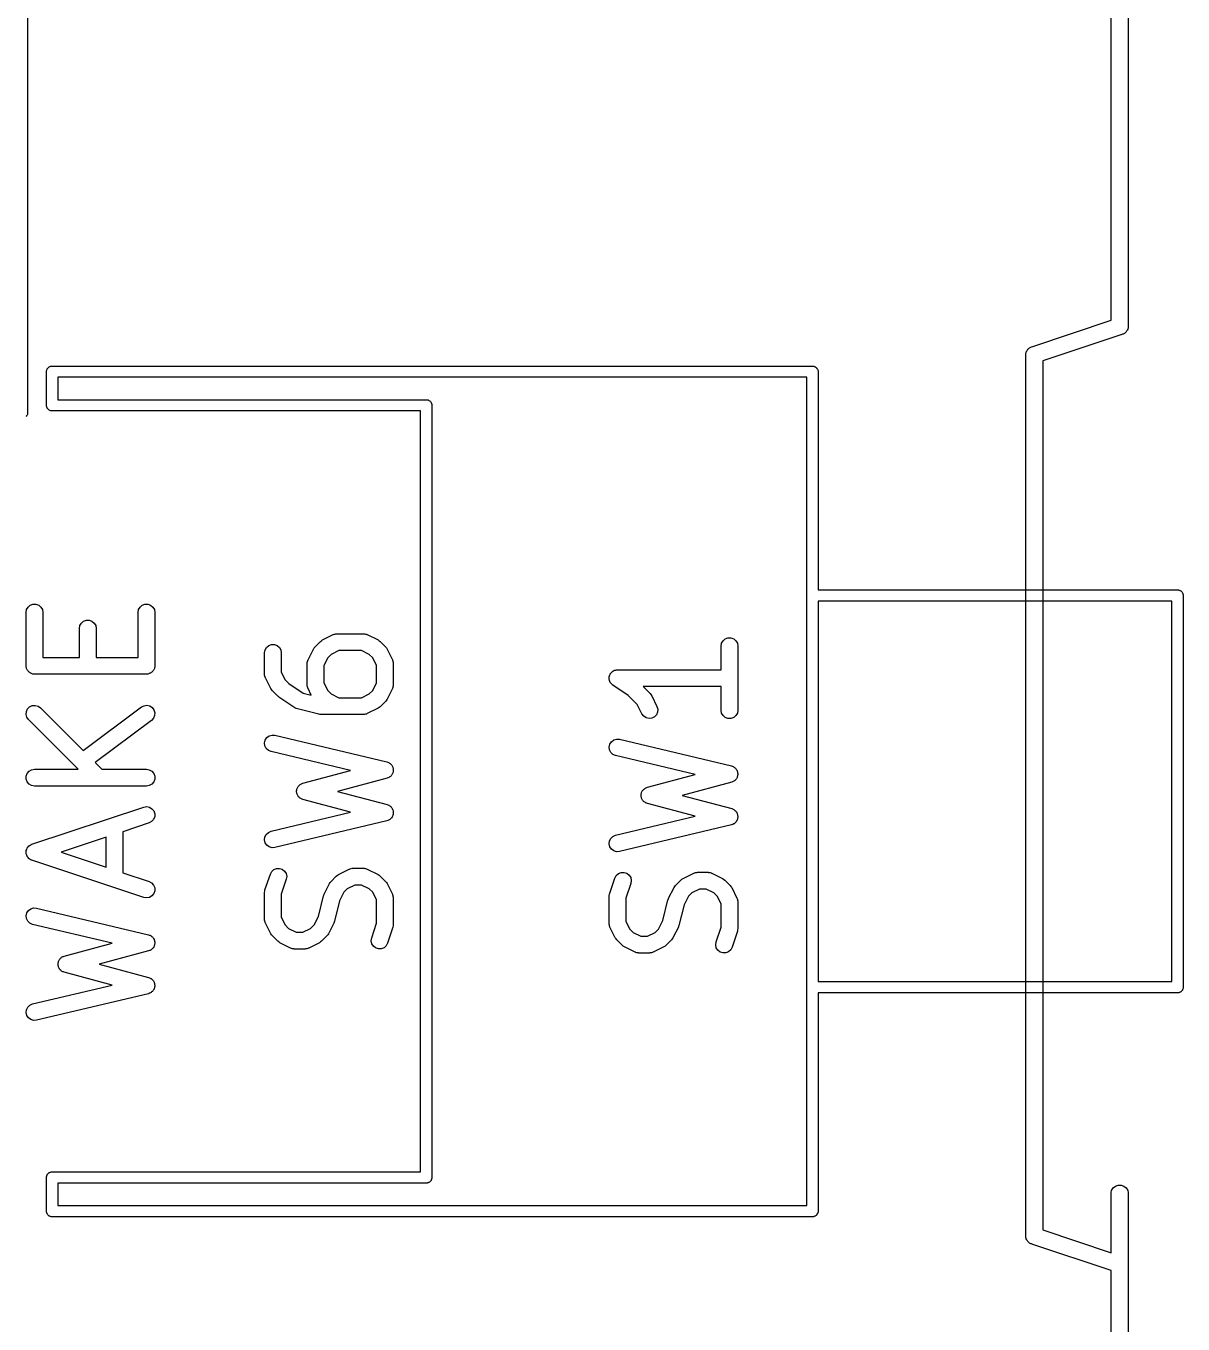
# Model space of a CAD drawing. Extents: x 51.7 to 146.1, y -97.1 to -36.3.
# Drawn here: x 133.11 to 143.44, y -56.54 to -44.94 of the extents above; entities that cross this region are included whole.
import ezdxf

# ---------------------------------------------------------------- set-up
doc = ezdxf.new("R2010")
doc.units = 0
doc.header["$MEASUREMENT"] = 0
doc.layers.add('BLACK', color=7, linetype='CONTINUOUS')

msp = doc.modelspace()

# ---------------------------------------------------------------- linework, layer by layer
at = {"layer": 'BLACK', "linetype": 'CONTINUOUS'}
for p, q in [((142.8, -47.5709), (142.8, -40.2639)), ((142.95, -40.2524), (142.95, -47.6128)), ((133.122, -41.5972), (133.122, -48.4048)), ((142.101, -47.804), (142.8, -47.5709)), ((142.936, -47.6691), (142.933, -47.674)), ((142.94, -47.6649), (142.936, -47.6691)), ((142.943, -47.6577), (142.94, -47.6649)), ((142.947, -47.651), (142.943, -47.6577)), ((142.948, -47.6455), (142.947, -47.651)), ((142.95, -47.6403), (142.948, -47.6455)), ((142.95, -47.6128), (142.95, -47.6138)), ((142.95, -47.6138), (142.95, -47.626)), ((142.95, -47.626), (142.95, -47.6316)), ((142.95, -47.6316), (142.95, -47.6326)), ((142.95, -47.6326), (142.95, -47.6403)), ((142.887, -47.7), (142.188, -47.9331)), ((142.888, -47.7), (142.887, -47.7)), ((142.9, -47.6958), (142.888, -47.7)), ((142.905, -47.6941), (142.9, -47.6958)), ((142.906, -47.6936), (142.905, -47.6941)), ((142.913, -47.691), (142.906, -47.6936)), ((142.917, -47.6873), (142.913, -47.691)), ((142.922, -47.6847), (142.917, -47.6873)), ((142.927, -47.6789), (142.922, -47.6847)), ((142.933, -47.674), (142.927, -47.6789)), ((142.038, -47.8637), (142.04, -47.8585)), ((142.038, -47.8714), (142.038, -47.8637)), ((142.038, -47.8724), (142.038, -47.8714)), ((142.038, -47.878), (142.038, -47.8724)), ((142.038, -47.8902), (142.038, -47.878)), ((142.038, -47.8912), (142.038, -47.8902)), ((142.038, -49.1424), (142.038, -47.8912)), ((142.04, -47.8585), (142.041, -47.853)), ((142.041, -47.853), (142.045, -47.8463)), ((142.045, -47.8463), (142.048, -47.8391)), ((142.048, -47.8391), (142.052, -47.8349)), ((142.052, -47.8349), (142.055, -47.83)), ((142.055, -47.83), (142.061, -47.8251)), ((142.061, -47.8251), (142.066, -47.8193)), ((142.066, -47.8193), (142.071, -47.8167)), ((142.071, -47.8167), (142.075, -47.813)), ((142.075, -47.813), (142.082, -47.8104)), ((142.082, -47.8104), (142.083, -47.8099)), ((142.083, -47.8099), (142.088, -47.8082)), ((142.088, -47.8082), (142.1, -47.804)), ((142.1, -47.804), (142.101, -47.804)), ((133.291, -48.0212), (133.293, -48.017)), ((133.293, -48.0126), (133.296, -48.0088)), ((133.293, -48.017), (133.293, -48.0126)), ((133.296, -48.0088), (133.297, -48.0046)), ((133.297, -48.0046), (133.3, -48.0012)), ((133.3, -48.0012), (133.302, -47.9974)), ((133.302, -47.9974), (133.306, -47.9945)), ((133.306, -47.9945), (133.308, -47.9911)), ((133.308, -47.9911), (133.312, -47.9889)), ((133.312, -47.9889), (133.316, -47.986)), ((133.316, -47.986), (133.32, -47.9845)), ((133.32, -47.9845), (133.324, -47.9823)), ((133.324, -47.9823), (133.328, -47.9815)), ((133.328, -47.9815), (133.332, -47.98)), ((133.332, -47.98), (140.14, -47.98)), ((140.14, -47.98), (140.144, -47.9815)), ((140.144, -47.9815), (140.148, -47.9823)), ((140.148, -47.9823), (140.152, -47.9845)), ((140.152, -47.9845), (140.156, -47.986)), ((140.156, -47.986), (140.16, -47.9889)), ((140.16, -47.9889), (140.164, -47.9911)), ((140.164, -47.9911), (140.166, -47.9945)), ((140.166, -47.9945), (140.17, -47.9974)), ((140.17, -47.9974), (140.172, -48.0012)), ((140.172, -48.0012), (140.175, -48.0046)), ((140.175, -48.0046), (140.176, -48.0088)), ((140.176, -48.0088), (140.179, -48.0126)), ((140.179, -48.0126), (140.179, -48.017)), ((140.179, -48.017), (140.181, -48.0212)), ((142.188, -47.9331), (142.188, -55.6989)), ((133.291, -48.0256), (133.291, -48.0212)), ((133.291, -48.3212), (133.291, -48.0256)), ((140.081, -48.08), (133.391, -48.08)), ((133.391, -48.08), (133.391, -48.28)), ((140.081, -53.5212), (140.081, -48.08)), ((140.181, -48.0212), (140.181, -49.98)), ((133.291, -48.3388), (133.291, -48.3212)), ((133.291, -48.3212), (133.291, -48.3212)), ((133.293, -48.343), (133.291, -48.3388)), ((133.293, -48.3474), (133.293, -48.343)), ((133.296, -48.3512), (133.293, -48.3474)), ((133.297, -48.3554), (133.296, -48.3512)), ((133.3, -48.3588), (133.297, -48.3554)), ((133.302, -48.3626), (133.3, -48.3588)), ((133.306, -48.3655), (133.302, -48.3626)), ((133.308, -48.3689), (133.306, -48.3655)), ((133.391, -48.28), (136.69, -48.28)), ((136.69, -48.28), (136.694, -48.2815)), ((136.694, -48.2815), (136.698, -48.2823)), ((136.698, -48.2823), (136.702, -48.2845)), ((136.702, -48.2845), (136.706, -48.286)), ((136.706, -48.286), (136.71, -48.2889)), ((136.71, -48.2889), (136.714, -48.2911)), ((136.714, -48.2911), (136.716, -48.2945)), ((136.716, -48.2945), (136.72, -48.2974)), ((136.72, -48.2974), (136.722, -48.3012)), ((136.722, -48.3012), (136.725, -48.3046)), ((136.725, -48.3046), (136.726, -48.3088)), ((136.726, -48.3088), (136.729, -48.3126)), ((136.729, -48.3126), (136.729, -48.317)), ((136.729, -48.317), (136.731, -48.3212)), ((136.731, -48.3212), (136.731, -55.2388)), ((133.111, -48.4286), (133.107, -48.4315)), ((133.113, -48.4248), (133.111, -48.4286)), ((133.116, -48.4214), (133.113, -48.4248)), ((133.117, -48.4172), (133.116, -48.4214)), ((133.12, -48.4134), (133.117, -48.4172)), ((133.122, -48.4048), (133.12, -48.409)), ((133.12, -48.409), (133.12, -48.4134)), ((133.312, -48.3711), (133.308, -48.3689)), ((133.316, -48.374), (133.312, -48.3711)), ((133.32, -48.3755), (133.316, -48.374)), ((133.324, -48.3777), (133.32, -48.3755)), ((133.328, -48.3785), (133.324, -48.3777)), ((133.332, -48.38), (133.328, -48.3785)), ((136.631, -48.38), (133.332, -48.38)), ((136.631, -55.18), (136.631, -48.38)), ((142.038, -54.4764), (142.038, -49.1424)), ((142.038, -49.1424), (142.038, -49.1424)), ((140.181, -49.98), (143.4, -49.98)), ((143.4, -49.98), (143.404, -49.9815)), ((143.404, -49.9815), (143.408, -49.9823)), ((143.408, -49.9823), (143.412, -49.9845)), ((143.412, -49.9845), (143.416, -49.986)), ((143.416, -49.986), (143.42, -49.9889)), ((143.42, -49.9889), (143.424, -49.9911)), ((140.181, -50.08), (140.181, -53.48)), ((143.341, -50.08), (140.181, -50.08)), ((143.341, -53.48), (143.341, -50.08)), ((143.424, -49.9911), (143.426, -49.9945)), ((143.426, -49.9945), (143.43, -49.9974)), ((143.43, -49.9974), (143.432, -50.0012)), ((143.432, -50.0012), (143.435, -50.0046)), ((143.435, -50.0046), (143.436, -50.0088)), ((143.436, -50.0088), (143.439, -50.0126)), ((143.439, -50.0126), (143.439, -50.017)), ((143.439, -50.017), (143.441, -50.0212)), ((143.441, -50.0212), (143.441, -53.5388)), ((133.108, -50.1811), (133.113, -50.1554)), ((133.108, -50.6573), (133.108, -50.1811)), ((133.113, -50.1554), (133.126, -50.1329)), ((133.126, -50.1329), (133.146, -50.1161)), ((133.146, -50.1161), (133.17, -50.1072)), ((133.17, -50.1072), (133.196, -50.1072)), ((133.196, -50.1072), (133.221, -50.1161)), ((133.221, -50.1161), (133.241, -50.1329)), ((133.241, -50.1329), (133.254, -50.1554)), ((133.254, -50.1554), (133.258, -50.1811)), ((133.258, -50.1811), (133.258, -50.5823)), ((134.108, -50.1811), (134.113, -50.1554)), ((134.108, -50.5823), (134.108, -50.1811)), ((134.113, -50.1554), (134.126, -50.1329)), ((134.126, -50.1329), (134.146, -50.1161)), ((134.146, -50.1161), (134.17, -50.1072)), ((134.17, -50.1072), (134.196, -50.1072)), ((134.196, -50.1072), (134.221, -50.1161)), ((134.221, -50.1161), (134.241, -50.1329)), ((134.241, -50.1329), (134.254, -50.1554)), ((134.254, -50.1554), (134.258, -50.1811)), ((134.258, -50.1811), (134.258, -50.6573)), ((133.585, -50.324), (133.589, -50.2983)), ((133.585, -50.5823), (133.585, -50.324)), ((133.589, -50.2983), (133.602, -50.2757)), ((133.602, -50.2757), (133.622, -50.259)), ((133.622, -50.259), (133.647, -50.2501)), ((133.647, -50.2501), (133.673, -50.2501)), ((133.673, -50.2501), (133.697, -50.259)), ((133.697, -50.259), (133.717, -50.2757)), ((133.717, -50.2757), (133.73, -50.2983)), ((133.73, -50.2983), (133.735, -50.324)), ((133.735, -50.324), (133.735, -50.5823)), ((135.689, -50.4889), (135.737, -50.4413)), ((135.737, -50.4413), (135.746, -50.4344)), ((135.746, -50.4344), (135.756, -50.4272)), ((135.756, -50.4272), (135.851, -50.3796)), ((135.851, -50.3796), (135.855, -50.3784)), ((135.855, -50.3784), (135.859, -50.3762)), ((135.859, -50.3762), (135.868, -50.3747)), ((135.868, -50.3747), (135.876, -50.3722)), ((135.876, -50.3722), (135.881, -50.3724)), ((135.881, -50.3724), (135.885, -50.3717)), ((135.885, -50.3717), (136.123, -50.3717)), ((136.123, -50.3717), (136.127, -50.3724)), ((136.127, -50.3724), (136.131, -50.3722)), ((136.131, -50.3722), (136.14, -50.3747)), ((136.14, -50.3747), (136.149, -50.3762)), ((136.149, -50.3762), (136.152, -50.3784)), ((136.152, -50.3784), (136.156, -50.3796)), ((136.156, -50.3796), (136.252, -50.4272)), ((136.252, -50.4272), (136.261, -50.4344)), ((136.261, -50.4344), (136.271, -50.4413)), ((136.271, -50.4413), (136.319, -50.4889)), ((139.32, -50.457), (139.333, -50.4345)), ((139.333, -50.4345), (139.353, -50.4177)), ((139.353, -50.4177), (139.377, -50.4088)), ((139.377, -50.4088), (139.403, -50.4088)), ((139.403, -50.4088), (139.428, -50.4177)), ((139.428, -50.4177), (139.448, -50.4345)), ((139.448, -50.4345), (139.461, -50.457)), ((135.238, -50.5419), (135.243, -50.5163)), ((135.238, -50.7324), (135.238, -50.5419)), ((135.243, -50.5163), (135.256, -50.4937)), ((135.256, -50.4937), (135.276, -50.477)), ((135.276, -50.477), (135.3, -50.468)), ((135.3, -50.468), (135.326, -50.468)), ((135.326, -50.468), (135.351, -50.477)), ((135.351, -50.477), (135.371, -50.4937)), ((135.371, -50.4937), (135.384, -50.5163)), ((135.384, -50.5163), (135.388, -50.5419)), ((135.388, -50.5419), (135.388, -50.7147)), ((135.627, -50.6036), (135.675, -50.5084)), ((135.675, -50.5084), (135.682, -50.4987)), ((135.682, -50.4987), (135.689, -50.4889)), ((135.834, -50.5559), (135.804, -50.5863)), ((135.903, -50.5217), (135.834, -50.5559)), ((136.105, -50.5217), (135.903, -50.5217)), ((136.174, -50.5559), (136.105, -50.5217)), ((136.204, -50.5863), (136.174, -50.5559)), ((136.319, -50.4889), (136.326, -50.4987)), ((136.326, -50.4987), (136.333, -50.5084)), ((136.333, -50.5084), (136.38, -50.6036)), ((139.315, -50.4827), (139.32, -50.457)), ((139.315, -50.6934), (139.315, -50.4827)), ((139.461, -50.457), (139.465, -50.4827)), ((139.465, -50.4827), (139.465, -51.0541)), ((133.11, -50.6637), (133.108, -50.6573)), ((133.11, -50.6703), (133.11, -50.6637)), ((133.112, -50.6765), (133.11, -50.6703)), ((133.113, -50.6829), (133.112, -50.6765)), ((133.116, -50.6886), (133.113, -50.6829)), ((133.258, -50.5823), (133.585, -50.5823)), ((133.735, -50.5823), (134.108, -50.5823)), ((134.254, -50.6829), (134.251, -50.6886)), ((134.255, -50.6765), (134.254, -50.6829)), ((134.257, -50.6703), (134.255, -50.6765)), ((134.258, -50.6573), (134.257, -50.6637)), ((134.257, -50.6637), (134.257, -50.6703)), ((135.619, -50.6371), (135.62, -50.6329)), ((135.619, -50.8276), (135.619, -50.6371)), ((135.62, -50.6286), (135.622, -50.6201)), ((135.62, -50.6329), (135.62, -50.6286)), ((135.622, -50.6201), (135.624, -50.6115)), ((135.624, -50.6115), (135.626, -50.6077)), ((135.626, -50.6077), (135.627, -50.6036)), ((135.804, -50.5863), (135.769, -50.6548)), ((135.769, -50.6548), (135.769, -50.8099)), ((136.238, -50.6548), (136.204, -50.5863)), ((136.238, -50.8099), (136.238, -50.6548)), ((136.38, -50.6036), (136.382, -50.6077)), ((136.382, -50.6077), (136.384, -50.6115)), ((136.384, -50.6115), (136.385, -50.6201)), ((136.385, -50.6201), (136.388, -50.6286)), ((136.388, -50.6286), (136.388, -50.6329)), ((136.388, -50.6329), (136.388, -50.6371)), ((136.388, -50.6371), (136.388, -50.8276)), ((133.118, -50.6948), (133.116, -50.6886)), ((133.123, -50.6998), (133.118, -50.6948)), ((133.126, -50.7055), (133.123, -50.6998)), ((133.131, -50.7097), (133.126, -50.7055)), ((133.135, -50.7147), (133.131, -50.7097)), ((133.141, -50.718), (133.135, -50.7147)), ((133.146, -50.7222), (133.141, -50.718)), ((133.152, -50.7245), (133.146, -50.7222)), ((133.158, -50.7278), (133.152, -50.7245)), ((133.164, -50.7289), (133.158, -50.7278)), ((133.17, -50.7311), (133.164, -50.7289)), ((133.177, -50.7311), (133.17, -50.7311)), ((133.183, -50.7323), (133.177, -50.7311)), ((134.183, -50.7323), (133.183, -50.7323)), ((134.19, -50.7311), (134.183, -50.7323)), ((134.196, -50.7311), (134.19, -50.7311)), ((134.203, -50.7289), (134.196, -50.7311)), ((134.209, -50.7278), (134.203, -50.7289)), ((134.215, -50.7245), (134.209, -50.7278)), ((134.221, -50.7222), (134.215, -50.7245)), ((134.226, -50.718), (134.221, -50.7222)), ((134.232, -50.7147), (134.226, -50.718)), ((134.236, -50.7097), (134.232, -50.7147)), ((134.241, -50.7055), (134.236, -50.7097)), ((134.244, -50.6998), (134.241, -50.7055)), ((134.248, -50.6948), (134.244, -50.6998)), ((134.251, -50.6886), (134.248, -50.6948)), ((135.239, -50.7366), (135.238, -50.7324)), ((135.239, -50.741), (135.239, -50.7366)), ((135.241, -50.7494), (135.239, -50.741)), ((135.243, -50.758), (135.241, -50.7494)), ((135.245, -50.7618), (135.243, -50.758)), ((135.246, -50.7659), (135.245, -50.7618)), ((135.294, -50.8612), (135.246, -50.7659)), ((135.388, -50.7147), (135.423, -50.7832)), ((135.423, -50.7832), (135.456, -50.817)), ((138.316, -50.7636), (138.317, -50.7595)), ((138.317, -50.7725), (138.316, -50.7636)), ((138.317, -50.7554), (138.32, -50.7469)), ((138.317, -50.7595), (138.317, -50.7554)), ((138.317, -50.7814), (138.317, -50.7725)), ((138.318, -50.7853), (138.317, -50.7814)), ((138.318, -50.7894), (138.318, -50.7853)), ((138.322, -50.7975), (138.318, -50.7894)), ((138.32, -50.7469), (138.322, -50.7382)), ((138.322, -50.7382), (138.324, -50.7348)), ((138.325, -50.8059), (138.322, -50.7975)), ((138.324, -50.7348), (138.325, -50.7309)), ((138.325, -50.7309), (138.331, -50.724)), ((138.331, -50.724), (138.336, -50.7166)), ((138.336, -50.7166), (138.339, -50.7141)), ((138.339, -50.7141), (138.342, -50.7109)), ((138.342, -50.7109), (138.35, -50.7065)), ((138.35, -50.7065), (138.357, -50.7011)), ((138.357, -50.7011), (138.361, -50.7)), ((138.361, -50.7), (138.365, -50.6979)), ((138.365, -50.6979), (138.374, -50.6963)), ((138.374, -50.6963), (138.382, -50.6938)), ((138.382, -50.6938), (138.386, -50.6941)), ((138.386, -50.6941), (138.39, -50.6934)), ((138.39, -50.6934), (139.315, -50.6934)), ((135.301, -50.8708), (135.294, -50.8612)), ((135.308, -50.8807), (135.301, -50.8708)), ((135.356, -50.9283), (135.308, -50.8807)), ((135.456, -50.817), (135.582, -50.9009)), ((135.582, -50.9009), (135.656, -50.9194)), ((135.62, -50.8319), (135.619, -50.8276)), ((135.62, -50.8362), (135.62, -50.8319)), ((135.622, -50.8446), (135.62, -50.8362)), ((135.624, -50.8533), (135.622, -50.8446)), ((135.626, -50.857), (135.624, -50.8533)), ((135.627, -50.8612), (135.626, -50.857)), ((135.656, -50.9194), (135.627, -50.8612)), ((135.769, -50.8099), (135.804, -50.8784)), ((135.804, -50.8784), (135.834, -50.9088)), ((135.834, -50.9088), (135.903, -50.9431)), ((136.105, -50.9431), (136.174, -50.9088)), ((136.174, -50.9088), (136.204, -50.8784)), ((136.204, -50.8784), (136.238, -50.8099)), ((136.38, -50.8612), (136.333, -50.9564)), ((136.382, -50.857), (136.38, -50.8612)), ((136.384, -50.8533), (136.382, -50.857)), ((136.385, -50.8446), (136.384, -50.8533)), ((136.388, -50.8362), (136.385, -50.8446)), ((136.388, -50.8276), (136.388, -50.8319)), ((136.388, -50.8319), (136.388, -50.8362)), ((138.328, -50.8091), (138.325, -50.8059)), ((138.33, -50.8128), (138.328, -50.8091)), ((138.336, -50.819), (138.33, -50.8128)), ((138.342, -50.8258), (138.336, -50.819)), ((138.346, -50.8279), (138.342, -50.8258)), ((138.349, -50.8308), (138.346, -50.8279)), ((138.485, -50.9219), (138.349, -50.8308)), ((139.315, -50.8434), (138.619, -50.8434)), ((138.619, -50.8434), (138.682, -50.9058)), ((138.682, -50.9058), (138.688, -50.9157)), ((138.688, -50.9157), (138.696, -50.9253)), ((139.315, -51.0541), (139.315, -50.8434)), ((133.122, -51.0428), (133.14, -51.0244)), ((133.14, -51.0244), (133.164, -51.0134)), ((133.164, -51.0134), (133.19, -51.0111)), ((133.19, -51.0111), (133.215, -51.0179)), ((133.215, -51.0179), (133.236, -51.0328)), ((133.236, -51.0328), (133.619, -51.4154)), ((133.619, -51.4154), (134.138, -51.0259)), ((134.138, -51.0259), (134.162, -51.0141)), ((134.162, -51.0141), (134.187, -51.011)), ((134.187, -51.011), (134.213, -51.0169)), ((134.213, -51.0169), (134.235, -51.0311)), ((134.235, -51.0311), (134.25, -51.052)), ((135.362, -50.9325), (135.356, -50.9283)), ((135.367, -50.9376), (135.362, -50.9325)), ((135.51, -51.0329), (135.367, -50.9376)), ((135.522, -51.038), (135.51, -51.0329)), ((135.903, -50.9431), (136.105, -50.9431)), ((136.261, -51.0304), (136.252, -51.0376)), ((136.271, -51.0235), (136.261, -51.0304)), ((136.319, -50.9759), (136.271, -51.0235)), ((136.326, -50.9661), (136.319, -50.9759)), ((136.333, -50.9564), (136.326, -50.9661)), ((138.567, -51.0033), (138.485, -50.9219)), ((138.609, -51.0876), (138.567, -51.0033)), ((138.696, -50.9253), (138.743, -51.0206)), ((138.743, -51.0206), (138.751, -51.0455)), ((133.109, -51.0924), (133.111, -51.0664)), ((133.115, -51.1176), (133.109, -51.0924)), ((133.111, -51.0664), (133.122, -51.0428)), ((133.13, -51.1389), (133.115, -51.1176)), ((133.574, -51.5823), (133.13, -51.1389)), ((134.228, -51.1459), (133.726, -51.5225)), ((134.246, -51.1268), (134.228, -51.1459)), ((134.256, -51.1029), (134.246, -51.1268)), ((134.25, -51.052), (134.258, -51.0769)), ((134.258, -51.0769), (134.256, -51.1029)), ((135.533, -51.0432), (135.522, -51.038)), ((135.724, -51.0909), (135.533, -51.0432)), ((135.733, -51.0915), (135.724, -51.0909)), ((135.742, -51.0931), (135.733, -51.0915)), ((136.123, -51.0931), (135.742, -51.0931)), ((136.127, -51.0923), (136.123, -51.0931)), ((136.131, -51.0926), (136.127, -51.0923)), ((136.14, -51.0901), (136.131, -51.0926)), ((136.149, -51.0886), (136.14, -51.0901)), ((136.152, -51.0864), (136.149, -51.0886)), ((136.156, -51.0852), (136.152, -51.0864)), ((136.252, -51.0376), (136.156, -51.0852)), ((138.625, -51.1086), (138.609, -51.0876)), ((138.646, -51.1229), (138.625, -51.1086)), ((138.672, -51.129), (138.646, -51.1229)), ((138.697, -51.126), (138.672, -51.129)), ((138.721, -51.1143), (138.697, -51.126)), ((138.739, -51.0954), (138.721, -51.1143)), ((138.749, -51.0715), (138.739, -51.0954)), ((138.751, -51.0455), (138.749, -51.0715)), ((139.32, -51.0797), (139.315, -51.0541)), ((139.333, -51.1023), (139.32, -51.0797)), ((139.353, -51.119), (139.333, -51.1023)), ((139.377, -51.128), (139.353, -51.119)), ((139.403, -51.128), (139.377, -51.128)), ((139.428, -51.119), (139.403, -51.128)), ((139.448, -51.1023), (139.428, -51.119)), ((139.461, -51.0797), (139.448, -51.1023)), ((139.465, -51.0541), (139.461, -51.0797)), ((135.239, -51.347), (135.245, -51.3216)), ((135.242, -51.3729), (135.239, -51.347)), ((135.253, -51.3962), (135.242, -51.3729)), ((135.245, -51.3216), (135.259, -51.2999)), ((135.259, -51.2999), (135.28, -51.2844)), ((135.28, -51.2844), (135.305, -51.2769)), ((135.305, -51.2769), (135.331, -51.2785)), ((135.331, -51.2785), (136.331, -51.5166)), ((138.316, -51.383), (138.322, -51.3576)), ((138.322, -51.3576), (138.336, -51.3359)), ((138.336, -51.3359), (138.357, -51.3204)), ((138.357, -51.3204), (138.382, -51.3129)), ((138.382, -51.3129), (138.408, -51.3145)), ((138.408, -51.3145), (139.408, -51.5526)), ((135.272, -51.414), (135.253, -51.3962)), ((135.296, -51.4244), (135.272, -51.414)), ((136.007, -51.5936), (135.296, -51.4244)), ((138.319, -51.4089), (138.316, -51.383)), ((138.33, -51.4322), (138.319, -51.4089)), ((138.349, -51.45), (138.33, -51.4322)), ((138.373, -51.4604), (138.349, -51.45)), ((139.084, -51.6296), (138.373, -51.4604)), ((133.118, -51.6198), (133.135, -51.5998)), ((133.135, -51.5998), (133.158, -51.5868)), ((133.158, -51.5868), (133.183, -51.5823)), ((133.183, -51.5823), (133.574, -51.5823)), ((133.726, -51.5225), (133.786, -51.5823)), ((133.786, -51.5823), (134.183, -51.5823)), ((134.183, -51.5823), (134.209, -51.5868)), ((134.209, -51.5868), (134.232, -51.5998)), ((134.232, -51.5998), (134.248, -51.6198)), ((135.58, -51.7075), (136.007, -51.5936)), ((136.331, -51.5166), (136.338, -51.5196)), ((136.338, -51.5196), (136.345, -51.5216)), ((136.345, -51.5216), (136.35, -51.5247)), ((136.35, -51.5247), (136.355, -51.5269)), ((136.355, -51.5269), (136.36, -51.5322)), ((136.36, -51.5322), (136.366, -51.5366)), ((136.366, -51.5366), (136.37, -51.541)), ((136.37, -51.541), (136.374, -51.5448)), ((136.374, -51.5448), (136.377, -51.5516)), ((136.377, -51.5516), (136.381, -51.5579)), ((136.381, -51.5579), (136.383, -51.5632)), ((136.383, -51.5632), (136.385, -51.5681)), ((136.386, -51.609), (136.383, -51.614)), ((136.385, -51.5681), (136.386, -51.5757)), ((136.386, -51.5757), (136.388, -51.5831)), ((136.388, -51.594), (136.386, -51.6014)), ((136.386, -51.6014), (136.386, -51.609)), ((136.388, -51.5831), (136.388, -51.5885)), ((136.388, -51.5885), (136.388, -51.594)), ((139.408, -51.5526), (139.415, -51.5556)), ((139.415, -51.5556), (139.422, -51.5576)), ((139.422, -51.5576), (139.427, -51.5607)), ((139.427, -51.5607), (139.432, -51.5629)), ((139.432, -51.5629), (139.437, -51.5682)), ((139.437, -51.5682), (139.443, -51.5726)), ((139.443, -51.5726), (139.447, -51.577)), ((139.447, -51.577), (139.451, -51.5808)), ((139.451, -51.5808), (139.454, -51.5876)), ((139.454, -51.5876), (139.458, -51.5939)), ((139.458, -51.5939), (139.46, -51.5992)), ((139.46, -51.5992), (139.462, -51.6041)), ((139.462, -51.6041), (139.463, -51.6117)), ((139.463, -51.6117), (139.465, -51.6191)), ((133.11, -51.6443), (133.118, -51.6198)), ((133.11, -51.6703), (133.11, -51.6443)), ((133.118, -51.6948), (133.11, -51.6703)), ((133.135, -51.7147), (133.118, -51.6948)), ((133.158, -51.7278), (133.135, -51.7147)), ((133.183, -51.7323), (133.158, -51.7278)), ((134.209, -51.7278), (134.183, -51.7323)), ((134.232, -51.7147), (134.209, -51.7278)), ((134.248, -51.6948), (134.232, -51.7147)), ((134.248, -51.6198), (134.257, -51.6443)), ((134.257, -51.6703), (134.248, -51.6948)), ((134.257, -51.6443), (134.257, -51.6703)), ((135.542, -51.7323), (135.546, -51.727)), ((135.546, -51.727), (135.551, -51.7232)), ((135.551, -51.7232), (135.556, -51.7185)), ((135.556, -51.7185), (135.562, -51.7158)), ((135.562, -51.7158), (135.567, -51.7121)), ((135.567, -51.7121), (135.574, -51.7103)), ((135.574, -51.7103), (135.58, -51.7075)), ((136.333, -51.662), (135.89, -51.78)), ((136.34, -51.6588), (136.333, -51.662)), ((136.347, -51.6566), (136.34, -51.6588)), ((136.351, -51.6533), (136.347, -51.6566)), ((136.356, -51.651), (136.351, -51.6533)), ((136.362, -51.6456), (136.356, -51.651)), ((136.368, -51.641), (136.362, -51.6456)), ((136.371, -51.6365), (136.368, -51.641)), ((136.375, -51.6326), (136.371, -51.6365)), ((136.378, -51.6257), (136.375, -51.6326)), ((136.382, -51.6193), (136.378, -51.6257)), ((136.383, -51.614), (136.382, -51.6193)), ((138.657, -51.7435), (139.084, -51.6296)), ((139.41, -51.698), (138.967, -51.816)), ((139.417, -51.6948), (139.41, -51.698)), ((139.424, -51.6926), (139.417, -51.6948)), ((139.428, -51.6893), (139.424, -51.6926)), ((139.433, -51.687), (139.428, -51.6893)), ((139.439, -51.6816), (139.433, -51.687)), ((139.445, -51.677), (139.439, -51.6816)), ((139.448, -51.6725), (139.445, -51.677)), ((139.452, -51.6686), (139.448, -51.6725)), ((139.455, -51.6617), (139.452, -51.6686)), ((139.459, -51.6553), (139.455, -51.6617)), ((139.46, -51.65), (139.459, -51.6553)), ((139.463, -51.645), (139.46, -51.65)), ((139.465, -51.63), (139.463, -51.6374)), ((139.463, -51.6374), (139.463, -51.645)), ((139.465, -51.6191), (139.465, -51.6245)), ((139.465, -51.6245), (139.465, -51.63)), ((134.183, -51.7323), (133.183, -51.7323)), ((135.524, -51.7736), (135.526, -51.7671)), ((135.525, -51.78), (135.524, -51.7736)), ((135.524, -51.7864), (135.525, -51.78)), ((135.526, -51.7929), (135.524, -51.7864)), ((135.526, -51.7671), (135.527, -51.7605)), ((135.527, -51.7995), (135.526, -51.7929)), ((135.527, -51.7605), (135.529, -51.7546)), ((135.529, -51.8054), (135.527, -51.7995)), ((135.529, -51.7546), (135.531, -51.7484)), ((135.531, -51.8116), (135.529, -51.8054)), ((135.531, -51.7484), (135.535, -51.7429)), ((135.535, -51.8171), (135.531, -51.8116)), ((135.535, -51.7429), (135.538, -51.7369)), ((135.538, -51.8231), (135.535, -51.8171)), ((135.538, -51.7369), (135.542, -51.7323)), ((135.542, -51.8277), (135.538, -51.8231)), ((135.546, -51.833), (135.542, -51.8277)), ((135.551, -51.8368), (135.546, -51.833)), ((135.556, -51.8415), (135.551, -51.8368)), ((135.562, -51.8442), (135.556, -51.8415)), ((135.567, -51.8479), (135.562, -51.8442)), ((135.89, -51.78), (136.333, -51.898)), ((138.601, -51.8096), (138.603, -51.8031)), ((138.602, -51.816), (138.601, -51.8096)), ((138.601, -51.8224), (138.602, -51.816)), ((138.603, -51.8289), (138.601, -51.8224)), ((138.603, -51.8031), (138.604, -51.7965)), ((138.604, -51.8355), (138.603, -51.8289)), ((138.604, -51.7965), (138.606, -51.7906)), ((138.606, -51.8414), (138.604, -51.8355)), ((138.606, -51.7906), (138.608, -51.7844)), ((138.608, -51.8476), (138.606, -51.8414)), ((138.608, -51.7844), (138.612, -51.7789)), ((138.612, -51.7789), (138.615, -51.7729)), ((138.615, -51.7729), (138.619, -51.7683)), ((138.619, -51.7683), (138.623, -51.763)), ((138.623, -51.763), (138.628, -51.7592)), ((138.628, -51.7592), (138.633, -51.7545)), ((138.633, -51.7545), (138.639, -51.7518)), ((138.639, -51.7518), (138.644, -51.7481)), ((138.644, -51.7481), (138.651, -51.7463)), ((138.651, -51.7463), (138.657, -51.7435)), ((138.967, -51.816), (139.41, -51.934)), ((133.16, -52.2528), (134.16, -51.9195)), ((134.16, -51.9195), (134.185, -51.9156)), ((134.185, -51.9156), (134.211, -51.9209)), ((134.211, -51.9209), (134.233, -51.9345)), ((134.233, -51.9345), (134.249, -51.9549)), ((134.249, -51.9549), (134.258, -51.9796)), ((135.574, -51.8497), (135.567, -51.8479)), ((135.58, -51.8525), (135.574, -51.8497)), ((136.007, -51.9664), (135.58, -51.8525)), ((136.333, -51.898), (136.34, -51.9012)), ((136.34, -51.9012), (136.347, -51.9034)), ((136.347, -51.9034), (136.351, -51.9067)), ((136.351, -51.9067), (136.356, -51.909)), ((136.356, -51.909), (136.362, -51.9144)), ((136.362, -51.9144), (136.368, -51.919)), ((136.368, -51.919), (136.371, -51.9235)), ((136.371, -51.9235), (136.375, -51.9274)), ((136.375, -51.9274), (136.378, -51.9343)), ((136.378, -51.9343), (136.382, -51.9407)), ((136.382, -51.9407), (136.383, -51.946)), ((136.383, -51.946), (136.386, -51.951)), ((136.386, -51.951), (136.386, -51.9586)), ((136.386, -51.9586), (136.388, -51.966)), ((138.612, -51.8531), (138.608, -51.8476)), ((138.615, -51.8591), (138.612, -51.8531)), ((138.619, -51.8637), (138.615, -51.8591)), ((138.623, -51.869), (138.619, -51.8637)), ((138.628, -51.8728), (138.623, -51.869)), ((138.633, -51.8775), (138.628, -51.8728)), ((138.639, -51.8802), (138.633, -51.8775)), ((138.644, -51.8839), (138.639, -51.8802)), ((138.651, -51.8857), (138.644, -51.8839)), ((138.657, -51.8885), (138.651, -51.8857)), ((139.084, -52.0024), (138.657, -51.8885)), ((139.41, -51.934), (139.417, -51.9372)), ((139.417, -51.9372), (139.424, -51.9394)), ((139.424, -51.9394), (139.428, -51.9427)), ((139.428, -51.9427), (139.433, -51.945)), ((139.433, -51.945), (139.439, -51.9504)), ((139.439, -51.9504), (139.445, -51.955)), ((139.445, -51.955), (139.448, -51.9595)), ((139.448, -51.9595), (139.452, -51.9634)), ((134.207, -52.0618), (133.973, -52.1399)), ((134.23, -52.0494), (134.207, -52.0618)), ((134.247, -52.0299), (134.23, -52.0494)), ((134.257, -52.0057), (134.247, -52.0299)), ((134.258, -51.9796), (134.257, -52.0057)), ((135.296, -52.1356), (136.007, -51.9664)), ((136.331, -52.0434), (135.331, -52.2815)), ((136.338, -52.0404), (136.331, -52.0434)), ((136.345, -52.0384), (136.338, -52.0404)), ((136.35, -52.0353), (136.345, -52.0384)), ((136.355, -52.0331), (136.35, -52.0353)), ((136.36, -52.0278), (136.355, -52.0331)), ((136.366, -52.0234), (136.36, -52.0278)), ((136.37, -52.019), (136.366, -52.0234)), ((136.374, -52.0152), (136.37, -52.019)), ((136.377, -52.0084), (136.374, -52.0152)), ((136.381, -52.0021), (136.377, -52.0084)), ((136.383, -51.9968), (136.381, -52.0021)), ((136.385, -51.9919), (136.383, -51.9968)), ((136.386, -51.9843), (136.385, -51.9919)), ((136.388, -51.9769), (136.386, -51.9843)), ((136.388, -51.966), (136.388, -51.9715)), ((136.388, -51.9715), (136.388, -51.9769)), ((138.373, -52.1716), (139.084, -52.0024)), ((139.415, -52.0764), (139.408, -52.0794)), ((139.422, -52.0744), (139.415, -52.0764)), ((139.427, -52.0713), (139.422, -52.0744)), ((139.432, -52.0691), (139.427, -52.0713)), ((139.437, -52.0638), (139.432, -52.0691)), ((139.443, -52.0594), (139.437, -52.0638)), ((139.447, -52.055), (139.443, -52.0594)), ((139.451, -52.0512), (139.447, -52.055)), ((139.454, -52.0444), (139.451, -52.0512)), ((139.452, -51.9634), (139.455, -51.9703)), ((139.458, -52.0381), (139.454, -52.0444)), ((139.455, -51.9703), (139.459, -51.9767)), ((139.46, -52.0328), (139.458, -52.0381)), ((139.459, -51.9767), (139.46, -51.982)), ((139.46, -51.982), (139.463, -51.987)), ((139.462, -52.0279), (139.46, -52.0328)), ((139.463, -52.0203), (139.462, -52.0279)), ((139.463, -51.987), (139.463, -51.9946)), ((139.463, -51.9946), (139.465, -52.002)), ((139.465, -52.0129), (139.463, -52.0203)), ((139.465, -52.002), (139.465, -52.0075)), ((139.465, -52.0075), (139.465, -52.0129)), ((133.823, -52.1899), (133.421, -52.324)), ((133.823, -52.458), (133.823, -52.1899)), ((133.973, -52.1399), (133.973, -52.508)), ((135.239, -52.213), (135.242, -52.1871)), ((135.242, -52.1871), (135.253, -52.1638)), ((135.253, -52.1638), (135.272, -52.146)), ((135.272, -52.146), (135.296, -52.1356)), ((138.33, -52.1998), (138.349, -52.182)), ((138.349, -52.182), (138.373, -52.1716)), ((139.408, -52.0794), (138.408, -52.3175)), ((133.11, -52.3089), (133.114, -52.2987)), ((133.11, -52.311), (133.11, -52.3089)), ((133.114, -52.2987), (133.117, -52.2882)), ((133.117, -52.2882), (133.119, -52.2866)), ((133.119, -52.2847), (133.127, -52.2765)), ((133.119, -52.2866), (133.119, -52.2847)), ((133.127, -52.2765), (133.134, -52.2678)), ((133.134, -52.2678), (133.135, -52.2668)), ((133.135, -52.2668), (133.137, -52.2652)), ((133.137, -52.2652), (133.146, -52.26)), ((133.146, -52.26), (133.156, -52.2542)), ((133.156, -52.2542), (133.158, -52.2538)), ((133.158, -52.2538), (133.16, -52.2528)), ((135.245, -52.2383), (135.239, -52.213)), ((135.259, -52.2601), (135.245, -52.2383)), ((135.28, -52.2756), (135.259, -52.2601)), ((135.305, -52.2831), (135.28, -52.2756)), ((135.331, -52.2815), (135.305, -52.2831)), ((138.316, -52.249), (138.319, -52.2231)), ((138.322, -52.2743), (138.316, -52.249)), ((138.319, -52.2231), (138.33, -52.1998)), ((138.336, -52.2961), (138.322, -52.2743)), ((138.357, -52.3116), (138.336, -52.2961)), ((133.109, -52.313), (133.11, -52.311)), ((133.109, -52.324), (133.109, -52.313)), ((133.109, -52.335), (133.109, -52.324)), ((133.11, -52.3369), (133.109, -52.335)), ((133.11, -52.339), (133.11, -52.3369)), ((133.114, -52.3492), (133.11, -52.339)), ((133.117, -52.3597), (133.114, -52.3492)), ((133.119, -52.3613), (133.117, -52.3597)), ((133.119, -52.3632), (133.119, -52.3613)), ((133.127, -52.3714), (133.119, -52.3632)), ((133.134, -52.3801), (133.127, -52.3714)), ((133.135, -52.3812), (133.134, -52.3801)), ((133.137, -52.3827), (133.135, -52.3812)), ((133.146, -52.3879), (133.137, -52.3827)), ((133.156, -52.3937), (133.146, -52.3879)), ((133.158, -52.3941), (133.156, -52.3937)), ((133.16, -52.3951), (133.158, -52.3941)), ((134.16, -52.7284), (133.16, -52.3951)), ((133.421, -52.324), (133.823, -52.458)), ((138.382, -52.3191), (138.357, -52.3116)), ((138.408, -52.3175), (138.382, -52.3191)), ((133.973, -52.508), (134.207, -52.5861)), ((135.242, -52.661), (135.29, -52.5182)), ((135.29, -52.5182), (135.302, -52.4953)), ((135.302, -52.4953), (135.322, -52.478)), ((135.322, -52.478), (135.346, -52.4684)), ((135.346, -52.4684), (135.372, -52.4677)), ((135.372, -52.4677), (135.397, -52.476)), ((135.397, -52.476), (135.417, -52.4921)), ((135.417, -52.4921), (135.431, -52.5143)), ((135.431, -52.5143), (135.436, -52.5399)), ((135.436, -52.5399), (135.432, -52.5656)), ((135.832, -52.5841), (135.879, -52.5365)), ((135.879, -52.5365), (135.889, -52.5296)), ((135.889, -52.5296), (135.899, -52.5224)), ((135.899, -52.5224), (135.994, -52.4748)), ((135.994, -52.4748), (135.998, -52.4736)), ((135.998, -52.4736), (136.002, -52.4714)), ((136.002, -52.4714), (136.011, -52.4699)), ((136.011, -52.4699), (136.019, -52.4674)), ((136.019, -52.4674), (136.023, -52.4677)), ((136.023, -52.4677), (136.028, -52.4669)), ((136.028, -52.4669), (136.123, -52.4669)), ((136.123, -52.4669), (136.127, -52.4677)), ((136.127, -52.4677), (136.131, -52.4674)), ((136.131, -52.4674), (136.14, -52.4699)), ((136.14, -52.4699), (136.149, -52.4714)), ((136.149, -52.4714), (136.152, -52.4736)), ((136.152, -52.4736), (136.156, -52.4748)), ((136.156, -52.4748), (136.252, -52.5224)), ((136.252, -52.5224), (136.261, -52.5296)), ((136.261, -52.5296), (136.271, -52.5365)), ((136.271, -52.5365), (136.319, -52.5841)), ((138.367, -52.5542), (138.379, -52.5313)), ((138.379, -52.5313), (138.399, -52.514)), ((138.399, -52.514), (138.423, -52.5044)), ((138.423, -52.5044), (138.449, -52.5037)), ((138.449, -52.5037), (138.474, -52.512)), ((138.474, -52.512), (138.494, -52.5281)), ((138.494, -52.5281), (138.508, -52.5503)), ((138.976, -52.5584), (139.071, -52.5108)), ((139.071, -52.5108), (139.075, -52.5096)), ((139.075, -52.5096), (139.079, -52.5074)), ((139.079, -52.5074), (139.088, -52.5059)), ((139.088, -52.5059), (139.096, -52.5034)), ((139.096, -52.5034), (139.1, -52.5037)), ((139.1, -52.5037), (139.105, -52.5029)), ((139.105, -52.5029), (139.2, -52.5029)), ((139.2, -52.5029), (139.204, -52.5037)), ((139.204, -52.5037), (139.208, -52.5034)), ((139.208, -52.5034), (139.217, -52.5059)), ((139.217, -52.5059), (139.226, -52.5074)), ((139.226, -52.5074), (139.229, -52.5096)), ((139.229, -52.5096), (139.233, -52.5108)), ((139.233, -52.5108), (139.329, -52.5584)), ((134.207, -52.5861), (134.23, -52.5985)), ((134.23, -52.5985), (134.247, -52.618)), ((134.247, -52.618), (134.257, -52.6422)), ((134.257, -52.6422), (134.258, -52.6683)), ((135.432, -52.5656), (135.388, -52.6969)), ((135.77, -52.6988), (135.818, -52.6036)), ((135.818, -52.6036), (135.825, -52.5939)), ((135.825, -52.5939), (135.832, -52.5841)), ((135.977, -52.6512), (135.946, -52.6816)), ((136.045, -52.6169), (135.977, -52.6512)), ((136.105, -52.6169), (136.045, -52.6169)), ((136.174, -52.6512), (136.105, -52.6169)), ((136.204, -52.6816), (136.174, -52.6512)), ((136.319, -52.5841), (136.326, -52.5939)), ((136.326, -52.5939), (136.333, -52.6036)), ((136.333, -52.6036), (136.38, -52.6988)), ((138.319, -52.697), (138.367, -52.5542)), ((138.509, -52.6016), (138.465, -52.7329)), ((138.508, -52.5503), (138.513, -52.5759)), ((138.513, -52.5759), (138.509, -52.6016)), ((138.847, -52.7348), (138.895, -52.6396)), ((138.895, -52.6396), (138.902, -52.6299)), ((138.902, -52.6299), (138.909, -52.6201)), ((138.909, -52.6201), (138.956, -52.5725)), ((138.956, -52.5725), (138.966, -52.5656)), ((138.966, -52.5656), (138.976, -52.5584)), ((139.122, -52.6529), (139.054, -52.6872)), ((139.182, -52.6529), (139.122, -52.6529)), ((139.251, -52.6872), (139.182, -52.6529)), ((139.329, -52.5584), (139.338, -52.5656)), ((139.338, -52.5656), (139.348, -52.5725)), ((139.348, -52.5725), (139.396, -52.6201)), ((139.396, -52.6201), (139.403, -52.6299)), ((139.403, -52.6299), (139.41, -52.6396)), ((139.41, -52.6396), (139.457, -52.7348)), ((134.185, -52.7323), (134.16, -52.7284)), ((134.211, -52.727), (134.185, -52.7323)), ((134.233, -52.7134), (134.211, -52.727)), ((134.249, -52.693), (134.233, -52.7134)), ((134.258, -52.6683), (134.249, -52.693)), ((135.238, -52.6848), (135.24, -52.6729)), ((135.238, -52.9229), (135.238, -52.6848)), ((135.24, -52.6729), (135.242, -52.661)), ((135.388, -52.6969), (135.388, -52.9052)), ((135.719, -52.8967), (135.764, -52.7142)), ((135.764, -52.7142), (135.768, -52.7067)), ((135.768, -52.7067), (135.77, -52.6988)), ((135.908, -52.7586), (135.862, -52.941)), ((135.946, -52.6816), (135.908, -52.7586)), ((136.238, -52.7501), (136.204, -52.6816)), ((136.238, -52.9583), (136.238, -52.7501)), ((136.38, -52.6988), (136.382, -52.703)), ((136.382, -52.703), (136.384, -52.7067)), ((136.384, -52.7067), (136.385, -52.7154)), ((136.385, -52.7154), (136.388, -52.7238)), ((136.388, -52.7238), (136.388, -52.7281)), ((136.388, -52.7281), (136.388, -52.7324)), ((136.388, -52.7324), (136.388, -52.9705)), ((138.315, -52.7208), (138.317, -52.7089)), ((138.315, -52.9589), (138.315, -52.7208)), ((138.317, -52.7089), (138.319, -52.697)), ((138.465, -52.7329), (138.465, -52.9412)), ((138.796, -52.9327), (138.841, -52.7502)), ((138.841, -52.7502), (138.845, -52.7427)), ((138.845, -52.7427), (138.847, -52.7348)), ((139.023, -52.7176), (138.985, -52.7946)), ((139.054, -52.6872), (139.023, -52.7176)), ((139.281, -52.7176), (139.251, -52.6872)), ((139.315, -52.7861), (139.281, -52.7176)), ((139.457, -52.7348), (139.459, -52.739)), ((139.459, -52.739), (139.461, -52.7427)), ((139.461, -52.7427), (139.462, -52.7514)), ((139.462, -52.7514), (139.465, -52.7598)), ((139.465, -52.7598), (139.465, -52.7641)), ((139.465, -52.7641), (139.465, -52.7684)), ((139.465, -52.7684), (139.465, -53.0065)), ((133.109, -52.8909), (133.115, -52.8656)), ((133.115, -52.8656), (133.129, -52.8439)), ((133.129, -52.8439), (133.15, -52.8283)), ((133.15, -52.8283), (133.175, -52.8209)), ((133.175, -52.8209), (133.201, -52.8224)), ((133.201, -52.8224), (134.201, -53.0605)), ((138.985, -52.7946), (138.939, -52.977)), ((139.315, -52.9943), (139.315, -52.7861)), ((133.112, -52.9168), (133.109, -52.8909)), ((133.123, -52.9401), (133.112, -52.9168)), ((133.142, -52.958), (133.123, -52.9401)), ((133.166, -52.9683), (133.142, -52.958)), ((133.877, -53.1376), (133.166, -52.9683)), ((135.239, -52.9271), (135.238, -52.9229)), ((135.239, -52.9314), (135.239, -52.9271)), ((135.241, -52.9399), (135.239, -52.9314)), ((135.243, -52.9485), (135.241, -52.9399)), ((135.245, -52.9523), (135.243, -52.9485)), ((135.246, -52.9564), (135.245, -52.9523)), ((135.294, -53.0516), (135.246, -52.9564)), ((135.388, -52.9052), (135.423, -52.9737)), ((135.423, -52.9737), (135.453, -53.0041)), ((135.453, -53.0041), (135.522, -53.0383)), ((135.581, -53.0383), (135.65, -53.0041)), ((135.65, -53.0041), (135.68, -52.9737)), ((135.68, -52.9737), (135.719, -52.8967)), ((135.857, -52.9564), (135.809, -53.0516)), ((135.859, -52.9485), (135.857, -52.9564)), ((135.862, -52.941), (135.859, -52.9485)), ((136.195, -53.0896), (136.238, -52.9583)), ((136.385, -52.9942), (136.337, -53.137)), ((136.386, -52.9823), (136.385, -52.9942)), ((136.388, -52.9705), (136.386, -52.9823)), ((138.316, -52.9631), (138.315, -52.9589)), ((138.316, -52.9674), (138.316, -52.9631)), ((138.318, -52.9759), (138.316, -52.9674)), ((138.32, -52.9845), (138.318, -52.9759)), ((138.322, -52.9883), (138.32, -52.9845)), ((138.323, -52.9924), (138.322, -52.9883)), ((138.371, -53.0876), (138.323, -52.9924)), ((138.465, -52.9412), (138.5, -53.0097)), ((138.757, -53.0097), (138.796, -52.9327)), ((138.934, -52.9924), (138.886, -53.0876)), ((138.936, -52.9845), (138.934, -52.9924)), ((138.939, -52.977), (138.936, -52.9845)), ((139.272, -53.1256), (139.315, -52.9943)), ((134.201, -53.0605), (134.208, -53.0636)), ((134.208, -53.0636), (134.215, -53.0655)), ((134.215, -53.0655), (134.22, -53.0687)), ((134.22, -53.0687), (134.225, -53.0709)), ((134.225, -53.0709), (134.23, -53.0761)), ((134.23, -53.0761), (134.236, -53.0805)), ((134.236, -53.0805), (134.24, -53.085)), ((134.24, -53.085), (134.244, -53.0888)), ((134.244, -53.0888), (134.247, -53.0956)), ((134.247, -53.0956), (134.251, -53.1019)), ((134.251, -53.1019), (134.253, -53.1072)), ((134.253, -53.1072), (134.255, -53.112)), ((134.255, -53.112), (134.256, -53.1196)), ((134.256, -53.1196), (134.258, -53.127)), ((135.301, -53.0613), (135.294, -53.0516)), ((135.308, -53.0711), (135.301, -53.0613)), ((135.356, -53.1187), (135.308, -53.0711)), ((135.365, -53.1256), (135.356, -53.1187)), ((135.522, -53.0383), (135.581, -53.0383)), ((135.747, -53.1187), (135.738, -53.1256)), ((135.795, -53.0711), (135.747, -53.1187)), ((135.802, -53.0613), (135.795, -53.0711)), ((135.809, -53.0516), (135.802, -53.0613)), ((136.191, -53.1154), (136.195, -53.0896)), ((136.196, -53.1409), (136.191, -53.1154)), ((138.378, -53.0973), (138.371, -53.0876)), ((138.385, -53.1071), (138.378, -53.0973)), ((138.433, -53.1547), (138.385, -53.1071)), ((138.5, -53.0097), (138.53, -53.0401)), ((138.53, -53.0401), (138.599, -53.0743)), ((138.599, -53.0743), (138.658, -53.0743)), ((138.658, -53.0743), (138.727, -53.0401)), ((138.727, -53.0401), (138.757, -53.0097)), ((138.872, -53.1071), (138.824, -53.1547)), ((138.879, -53.0973), (138.872, -53.1071)), ((138.886, -53.0876), (138.879, -53.0973)), ((139.462, -53.0302), (139.414, -53.173)), ((139.463, -53.0183), (139.462, -53.0302)), ((139.465, -53.0065), (139.463, -53.0183)), ((133.45, -53.2515), (133.877, -53.1376)), ((134.203, -53.2059), (133.76, -53.324)), ((134.21, -53.2027), (134.203, -53.2059)), ((134.217, -53.2005), (134.21, -53.2027)), ((134.221, -53.1973), (134.217, -53.2005)), ((134.226, -53.195), (134.221, -53.1973)), ((134.232, -53.1896), (134.226, -53.195)), ((134.238, -53.185), (134.232, -53.1896)), ((134.241, -53.1804), (134.238, -53.185)), ((134.245, -53.1766), (134.241, -53.1804)), ((134.248, -53.1696), (134.245, -53.1766)), ((134.252, -53.1633), (134.248, -53.1696)), ((134.253, -53.1579), (134.252, -53.1633)), ((134.256, -53.153), (134.253, -53.1579)), ((134.258, -53.1379), (134.256, -53.1454)), ((134.256, -53.1454), (134.256, -53.153)), ((134.258, -53.127), (134.258, -53.1325)), ((134.258, -53.1325), (134.258, -53.1379)), ((135.375, -53.1328), (135.365, -53.1256)), ((135.47, -53.1804), (135.375, -53.1328)), ((135.474, -53.1816), (135.47, -53.1804)), ((135.478, -53.1838), (135.474, -53.1816)), ((135.487, -53.1853), (135.478, -53.1838)), ((135.495, -53.1878), (135.487, -53.1853)), ((135.5, -53.1876), (135.495, -53.1878)), ((135.504, -53.1883), (135.5, -53.1876)), ((135.599, -53.1883), (135.504, -53.1883)), ((135.603, -53.1876), (135.599, -53.1883)), ((135.608, -53.1878), (135.603, -53.1876)), ((135.616, -53.1853), (135.608, -53.1878)), ((135.625, -53.1838), (135.616, -53.1853)), ((135.628, -53.1816), (135.625, -53.1838)), ((135.633, -53.1804), (135.628, -53.1816)), ((135.728, -53.1328), (135.633, -53.1804)), ((135.738, -53.1256), (135.728, -53.1328)), ((136.21, -53.1631), (136.196, -53.1409)), ((136.23, -53.1793), (136.21, -53.1631)), ((136.255, -53.1875), (136.23, -53.1793)), ((136.281, -53.1868), (136.255, -53.1875)), ((136.305, -53.1772), (136.281, -53.1868)), ((136.325, -53.16), (136.305, -53.1772)), ((136.337, -53.137), (136.325, -53.16)), ((138.442, -53.1616), (138.433, -53.1547)), ((138.452, -53.1688), (138.442, -53.1616)), ((138.547, -53.2164), (138.452, -53.1688)), ((138.551, -53.2176), (138.547, -53.2164)), ((138.555, -53.2198), (138.551, -53.2176)), ((138.564, -53.2213), (138.555, -53.2198)), ((138.572, -53.2238), (138.564, -53.2213)), ((138.577, -53.2236), (138.572, -53.2238)), ((138.581, -53.2243), (138.577, -53.2236)), ((138.676, -53.2243), (138.581, -53.2243)), ((138.68, -53.2236), (138.676, -53.2243)), ((138.685, -53.2238), (138.68, -53.2236)), ((138.693, -53.2213), (138.685, -53.2238)), ((138.702, -53.2198), (138.693, -53.2213)), ((138.705, -53.2176), (138.702, -53.2198)), ((138.71, -53.2164), (138.705, -53.2176)), ((138.805, -53.1688), (138.71, -53.2164)), ((138.815, -53.1616), (138.805, -53.1688)), ((138.824, -53.1547), (138.815, -53.1616)), ((139.268, -53.1514), (139.272, -53.1256)), ((139.273, -53.1769), (139.268, -53.1514)), ((139.287, -53.1991), (139.273, -53.1769)), ((139.307, -53.2153), (139.287, -53.1991)), ((139.332, -53.2235), (139.307, -53.2153)), ((139.358, -53.2228), (139.332, -53.2235)), ((139.382, -53.2132), (139.358, -53.2228)), ((139.402, -53.196), (139.382, -53.2132)), ((139.414, -53.173), (139.402, -53.196)), ((133.394, -53.3175), (133.396, -53.3111)), ((133.395, -53.324), (133.394, -53.3175)), ((133.394, -53.3304), (133.395, -53.324)), ((133.396, -53.3368), (133.394, -53.3304)), ((133.396, -53.3111), (133.397, -53.3045)), ((133.397, -53.3434), (133.396, -53.3368)), ((133.397, -53.3045), (133.399, -53.2986)), ((133.399, -53.3493), (133.397, -53.3434)), ((133.399, -53.2986), (133.401, -53.2923)), ((133.401, -53.3556), (133.399, -53.3493)), ((133.401, -53.2923), (133.405, -53.2869)), ((133.405, -53.2869), (133.408, -53.2809)), ((133.408, -53.2809), (133.412, -53.2763)), ((133.412, -53.2763), (133.416, -53.271)), ((133.416, -53.271), (133.421, -53.2672)), ((133.421, -53.2672), (133.426, -53.2625)), ((133.426, -53.2625), (133.432, -53.2597)), ((133.432, -53.2597), (133.437, -53.256)), ((133.437, -53.256), (133.444, -53.2543)), ((133.444, -53.2543), (133.45, -53.2515)), ((133.76, -53.324), (134.203, -53.442)), ((133.405, -53.361), (133.401, -53.3556)), ((133.408, -53.367), (133.405, -53.361)), ((133.412, -53.3716), (133.408, -53.367)), ((133.416, -53.3769), (133.412, -53.3716)), ((133.421, -53.3807), (133.416, -53.3769)), ((133.426, -53.3854), (133.421, -53.3807)), ((133.432, -53.3882), (133.426, -53.3854)), ((133.437, -53.3919), (133.432, -53.3882)), ((133.444, -53.3936), (133.437, -53.3919)), ((133.45, -53.3964), (133.444, -53.3936)), ((133.877, -53.5103), (133.45, -53.3964)), ((134.203, -53.442), (134.21, -53.4452)), ((134.21, -53.4452), (134.217, -53.4474)), ((134.217, -53.4474), (134.221, -53.4506)), ((134.221, -53.4506), (134.226, -53.4529)), ((134.226, -53.4529), (134.232, -53.4583)), ((134.232, -53.4583), (134.238, -53.4629)), ((134.238, -53.4629), (134.241, -53.4675)), ((134.241, -53.4675), (134.245, -53.4713)), ((133.166, -53.6796), (133.877, -53.5103)), ((134.208, -53.5844), (134.201, -53.5874)), ((134.215, -53.5824), (134.208, -53.5844)), ((134.22, -53.5792), (134.215, -53.5824)), ((134.225, -53.577), (134.22, -53.5792)), ((134.23, -53.5718), (134.225, -53.577)), ((134.236, -53.5674), (134.23, -53.5718)), ((134.24, -53.5629), (134.236, -53.5674)), ((134.244, -53.5592), (134.24, -53.5629)), ((134.247, -53.5523), (134.244, -53.5592)), ((134.245, -53.4713), (134.248, -53.4783)), ((134.251, -53.546), (134.247, -53.5523)), ((134.248, -53.4783), (134.252, -53.4846)), ((134.253, -53.5408), (134.251, -53.546)), ((134.252, -53.4846), (134.253, -53.49)), ((134.253, -53.49), (134.256, -53.4949)), ((134.255, -53.5359), (134.253, -53.5408)), ((134.256, -53.5283), (134.255, -53.5359)), ((134.256, -53.4949), (134.256, -53.5026)), ((134.256, -53.5026), (134.258, -53.51)), ((134.258, -53.5209), (134.256, -53.5283)), ((134.258, -53.51), (134.258, -53.5154)), ((134.258, -53.5154), (134.258, -53.5209)), ((140.081, -53.5388), (140.081, -53.5212)), ((140.081, -53.5212), (140.081, -53.5212)), ((140.081, -55.48), (140.081, -53.5388)), ((140.081, -53.5388), (140.081, -53.5388)), ((140.181, -53.48), (143.341, -53.48)), ((143.4, -53.58), (140.181, -53.58)), ((140.181, -53.58), (140.181, -55.5388)), ((143.404, -53.5785), (143.4, -53.58)), ((143.408, -53.5777), (143.404, -53.5785)), ((143.412, -53.5755), (143.408, -53.5777)), ((143.416, -53.574), (143.412, -53.5755)), ((143.42, -53.5711), (143.416, -53.574)), ((143.424, -53.5689), (143.42, -53.5711)), ((143.426, -53.5655), (143.424, -53.5689)), ((143.43, -53.5626), (143.426, -53.5655)), ((143.432, -53.5588), (143.43, -53.5626)), ((143.435, -53.5554), (143.432, -53.5588)), ((143.436, -53.5512), (143.435, -53.5554)), ((143.439, -53.5474), (143.436, -53.5512)), ((143.441, -53.5388), (143.439, -53.543)), ((143.439, -53.543), (143.439, -53.5474)), ((133.123, -53.7078), (133.142, -53.6899)), ((133.142, -53.6899), (133.166, -53.6796)), ((134.201, -53.5874), (133.201, -53.8255)), ((133.109, -53.757), (133.112, -53.7311)), ((133.115, -53.7823), (133.109, -53.757)), ((133.112, -53.7311), (133.123, -53.7078)), ((133.129, -53.804), (133.115, -53.7823)), ((133.15, -53.8196), (133.129, -53.804)), ((133.175, -53.827), (133.15, -53.8196)), ((133.201, -53.8255), (133.175, -53.827)), ((142.038, -55.7408), (142.038, -54.4764)), ((133.293, -55.2126), (133.296, -55.2088)), ((133.296, -55.2088), (133.297, -55.2046)), ((133.297, -55.2046), (133.3, -55.2012)), ((133.3, -55.2012), (133.302, -55.1974)), ((133.302, -55.1974), (133.306, -55.1945)), ((133.306, -55.1945), (133.308, -55.1911)), ((133.308, -55.1911), (133.312, -55.1889)), ((133.312, -55.1889), (133.316, -55.186)), ((133.316, -55.186), (133.32, -55.1845)), ((133.32, -55.1845), (133.324, -55.1823)), ((133.324, -55.1823), (133.328, -55.1815)), ((133.328, -55.1815), (133.332, -55.18)), ((133.332, -55.18), (136.631, -55.18)), ((133.291, -55.2212), (133.293, -55.217)), ((133.291, -55.2256), (133.291, -55.2212)), ((133.291, -55.5212), (133.291, -55.2256)), ((133.293, -55.217), (133.293, -55.2126)), ((136.69, -55.28), (133.391, -55.28)), ((133.391, -55.28), (133.391, -55.48)), ((136.694, -55.2785), (136.69, -55.28)), ((136.698, -55.2777), (136.694, -55.2785)), ((136.702, -55.2755), (136.698, -55.2777)), ((136.706, -55.274), (136.702, -55.2755)), ((136.71, -55.2711), (136.706, -55.274)), ((136.714, -55.2689), (136.71, -55.2711)), ((136.716, -55.2655), (136.714, -55.2689)), ((136.72, -55.2626), (136.716, -55.2655)), ((136.722, -55.2588), (136.72, -55.2626)), ((136.725, -55.2554), (136.722, -55.2588)), ((136.726, -55.2512), (136.725, -55.2554)), ((136.729, -55.2474), (136.726, -55.2512)), ((136.731, -55.2388), (136.729, -55.243)), ((136.729, -55.243), (136.729, -55.2474)), ((142.803, -55.346), (142.817, -55.323)), ((142.817, -55.323), (142.837, -55.306)), ((142.837, -55.306), (142.862, -55.297)), ((142.862, -55.297), (142.888, -55.297)), ((142.888, -55.297), (142.913, -55.306)), ((142.913, -55.306), (142.933, -55.323)), ((142.933, -55.323), (142.947, -55.346)), ((142.8, -55.3654), (142.803, -55.346)), ((142.8, -55.9029), (142.8, -55.3654)), ((142.947, -55.346), (142.95, -55.3654)), ((142.95, -55.3654), (142.95, -56.006)), ((133.291, -55.5388), (133.291, -55.5212)), ((133.291, -55.5212), (133.291, -55.5212)), ((133.293, -55.543), (133.291, -55.5388)), ((133.293, -55.5474), (133.293, -55.543)), ((133.296, -55.5512), (133.293, -55.5474)), ((133.297, -55.5554), (133.296, -55.5512)), ((133.3, -55.5588), (133.297, -55.5554)), ((133.391, -55.48), (140.081, -55.48)), ((140.175, -55.5554), (140.172, -55.5588)), ((140.176, -55.5512), (140.175, -55.5554)), ((140.179, -55.5474), (140.176, -55.5512)), ((140.181, -55.5388), (140.179, -55.543)), ((140.179, -55.543), (140.179, -55.5474)), ((133.302, -55.5626), (133.3, -55.5588)), ((133.306, -55.5655), (133.302, -55.5626)), ((133.308, -55.5689), (133.306, -55.5655)), ((133.312, -55.5711), (133.308, -55.5689)), ((133.316, -55.574), (133.312, -55.5711)), ((133.32, -55.5755), (133.316, -55.574)), ((133.324, -55.5777), (133.32, -55.5755)), ((133.328, -55.5785), (133.324, -55.5777)), ((133.332, -55.58), (133.328, -55.5785)), ((140.14, -55.58), (133.332, -55.58)), ((140.144, -55.5785), (140.14, -55.58)), ((140.148, -55.5777), (140.144, -55.5785)), ((140.152, -55.5755), (140.148, -55.5777)), ((140.156, -55.574), (140.152, -55.5755)), ((140.16, -55.5711), (140.156, -55.574)), ((140.164, -55.5689), (140.16, -55.5711)), ((140.166, -55.5655), (140.164, -55.5689)), ((140.17, -55.5626), (140.166, -55.5655)), ((140.172, -55.5588), (140.17, -55.5626)), ((142.038, -55.7418), (142.038, -55.7408)), ((142.038, -55.754), (142.038, -55.7418)), ((142.038, -55.7596), (142.038, -55.754)), ((142.038, -55.7606), (142.038, -55.7596)), ((142.038, -55.7683), (142.038, -55.7606)), ((142.04, -55.7735), (142.038, -55.7683)), ((142.041, -55.779), (142.04, -55.7735)), ((142.045, -55.7857), (142.041, -55.779)), ((142.048, -55.7929), (142.045, -55.7857)), ((142.188, -55.6989), (142.8, -55.9029)), ((142.052, -55.7971), (142.048, -55.7929)), ((142.055, -55.802), (142.052, -55.7971)), ((142.061, -55.8069), (142.055, -55.802)), ((142.066, -55.8127), (142.061, -55.8069)), ((142.071, -55.8153), (142.066, -55.8127)), ((142.075, -55.819), (142.071, -55.8153)), ((142.082, -55.8216), (142.075, -55.819)), ((142.083, -55.8221), (142.082, -55.8216)), ((142.088, -55.8238), (142.083, -55.8221)), ((142.1, -55.828), (142.088, -55.8238)), ((142.101, -55.828), (142.1, -55.828)), ((142.8, -56.0611), (142.101, -55.828)), ((142.95, -56.006), (142.95, -56.0182)), ((142.95, -56.0182), (142.95, -56.0192)), ((142.95, -56.0192), (142.95, -77.6036)), ((142.8, -77.6036), (142.8, -56.0611))]:
    msp.add_line(p, q, dxfattribs=at)

doc.saveas('drawing.dxf')
